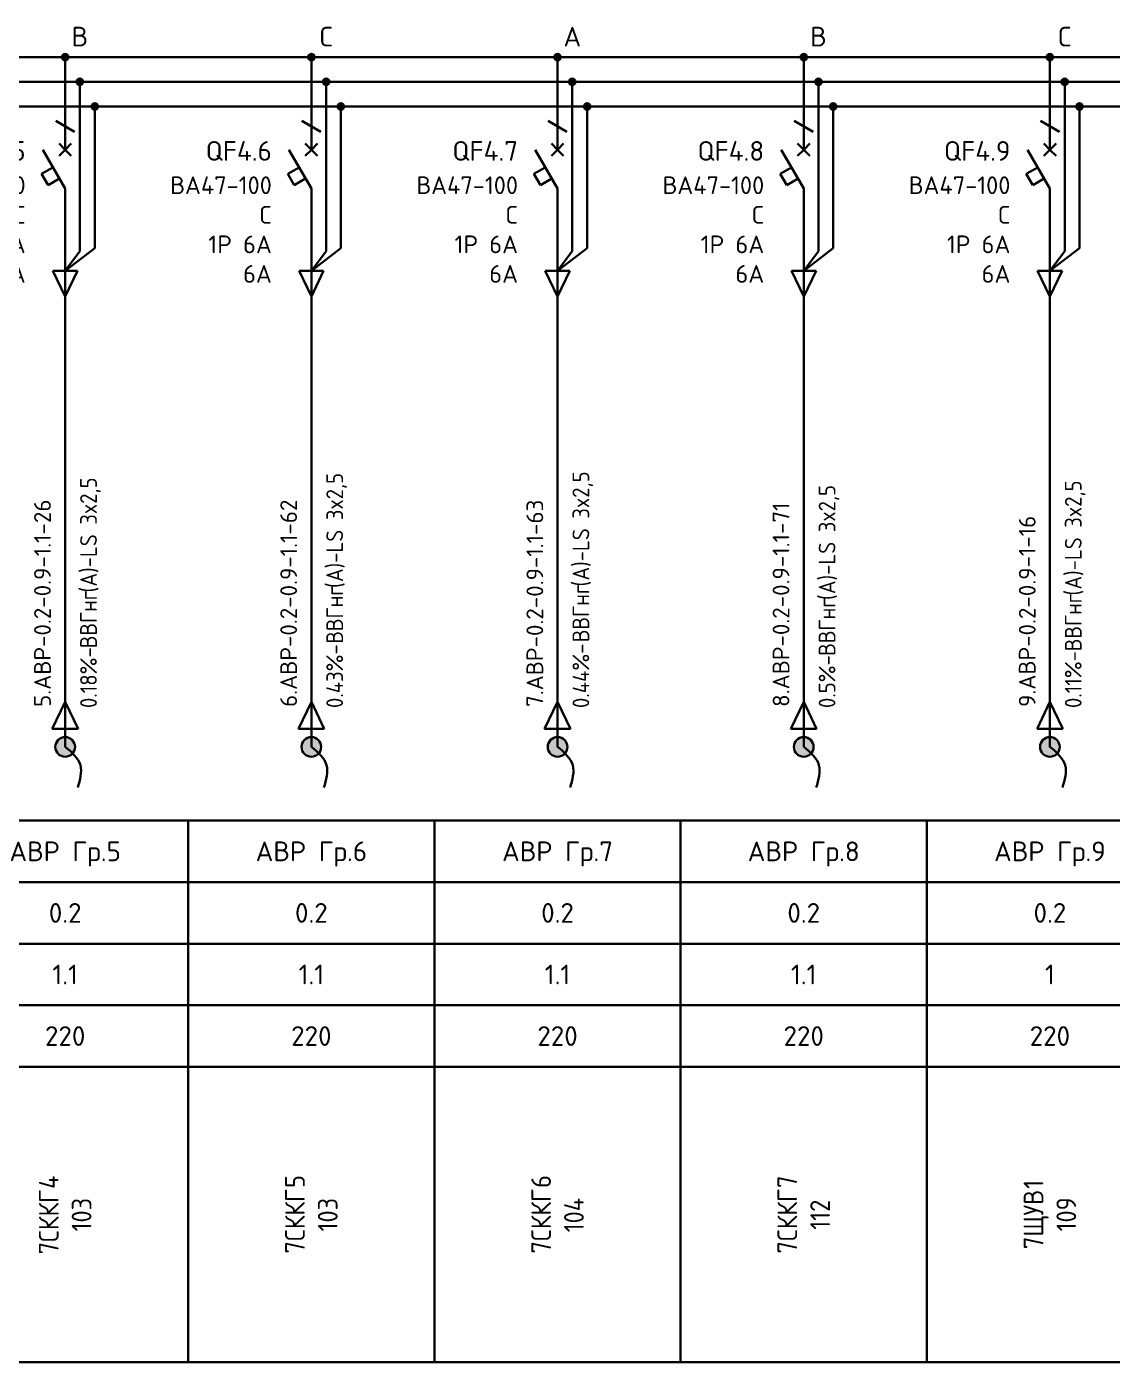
# Model space of a CAD drawing. Header units: millimetres. Extents: x -4379 to 694, y -18291 to 2656.
# Drawn here: x -2177.3 to -2067.1, y 2520.4 to 2656 of the extents above; entities that cross this region are included whole.
import ezdxf
from ezdxf.enums import TextEntityAlignment as Align

# ---------------------------------------------------------------- set-up
doc = ezdxf.new("R2010")
doc.units = ezdxf.units.MM
for name, color, linetype in [('Автомат защитный', 7, 'Continuous'), ('Принципиальная схема КТП -для ОДНОЛИНЕЙКИ', 7, 'Continuous'), ('ПРОВОДНИКИ', 7, 'Continuous'), ('Секция ППУ', 7, 'Continuous')]:
    doc.layers.add(name, color=color, linetype=linetype)
doc.layers.add('ЭС АВ', color=7, linetype='Continuous', lineweight=18)
doc.layers.add('ЭС рамка', color=7, linetype='Continuous', lineweight=18)
doc.styles.add('SLD_Style', font='isocpeur.ttf', dxfattribs={"width": 0.9})

# ---------------------------------------------------------------- blocks, each defined once
blk = doc.blocks.new('*U57')
h = blk.add_hatch(color=256)
h.dxf.hatch_style = 1
edge = h.paths.add_edge_path()
edge.add_ellipse((12.5, 132.5), major_axis=(0, 0.333), ratio=1, start_angle=0, end_angle=360)
h = blk.add_hatch(color=256)
h.dxf.hatch_style = 1
edge = h.paths.add_edge_path()
edge.add_ellipse((14, 130), major_axis=(0, 0.333), ratio=1, start_angle=0, end_angle=360)
h = blk.add_hatch(color=256)
h.dxf.hatch_style = 1
edge = h.paths.add_edge_path()
edge.add_ellipse((15.5, 127.5), major_axis=(0, 0.333), ratio=1, start_angle=0, end_angle=360)
at = {"lineweight": 30}
for p, q in [((14, 129.67), (14, 123.11)), ((15.5, 127.17), (15.5, 113.13)), ((14, 123.11), (14, 112.8)), ((0, 55), (25, 55)), ((0, 55), (0, 0)), ((25, 55), (25, 0)), ((0, 48.75), (25, 48.75)), ((0, 42.5), (25, 42.5)), ((0, 36.25), (25, 36.25))]:
    blk.add_line(p, q, dxfattribs=at)
at = {"layer": 'Автомат защитный', "lineweight": 30}
for p, q in [((12.5, 123.11), (12.5, 132.17)), ((11.54, 126.04), (13.46, 124.93)), ((12.5, 119.17), (10.22, 123.11)), ((10.1, 120.66), (11.26, 121.32)), ((10.77, 119.5), (10.1, 120.66)), ((11.92, 120.17), (10.77, 119.5)), ((12.5, 108.54), (12.5, 119.17))]:
    blk.add_line(p, q, dxfattribs=at)
blk.add_ellipse((12.5, 132.5), major_axis=(0, 0.333), ratio=1, start_param=-1.570796, end_param=4.712389, dxfattribs=at)
at = {"layer": 'Принципиальная схема КТП -для ОДНОЛИНЕЙКИ', "lineweight": 30}
for p, q in [((12.5, 108.54), (12.5, 99.73)), ((11.19, 64.32), (12.5, 67.06)), ((12.5, 67.06), (13.81, 64.32)), ((13.81, 64.32), (11.19, 64.32)), ((12.5, 64.32), (12.5, 62.5))]:
    blk.add_line(p, q, dxfattribs=at)
at = {"layer": 'ПРОВОДНИКИ', "lineweight": 30}
for p, q in [((12.5, 110.81), (15.5, 113.13)), ((12.5, 110.81), (14, 112.8)), ((13.75, 110.81), (11.25, 110.81)), ((11.25, 110.81), (12.5, 108.2)), ((12.5, 108.2), (13.75, 110.81)), ((11.19, 64.31), (12.5, 67.06)), ((12.5, 67.06), (13.81, 64.31)), ((13.81, 64.31), (11.19, 64.31))]:
    blk.add_line(p, q, dxfattribs=at)
at = {"layer": 'ПРОВОДНИКИ', "lineweight": 30, "ltscale": 100}
blk.add_line((12.5, 99.73), (12.5, 64.32), dxfattribs=at)
at = {"layer": 'ПРОВОДНИКИ', "color": 7, "linetype": 'Continuous', "lineweight": 30}
for centre in [(14, 130), (15.5, 127.5), (15.5, 127.5)]:
    blk.add_ellipse(centre, major_axis=(0, 0.333), ratio=1, start_param=-1.570796, end_param=4.712389, dxfattribs=at)
at = {"layer": 'ЭС АВ', "color": 7, "lineweight": 30}
for q in [(11.88, 123.74), (13.12, 123.74), (11.88, 122.49), (13.12, 122.49)]:
    blk.add_line((12.5, 123.11), q, dxfattribs=at)
at = {"layer": 'ЭС рамка', "color": 7, "linetype": 'Continuous', "lineweight": 30}
for p, q in [((0, 132.5), (12.17, 132.5)), ((12.83, 132.5), (25, 132.5))]:
    blk.add_line(p, q, dxfattribs=at)
at = {"layer": 'ЭС рамка', "color": 5, "linetype": 'Continuous', "lineweight": 30}
for p, q in [((0, 130), (13.67, 130)), ((14.33, 130), (25, 130))]:
    blk.add_line(p, q, dxfattribs=at)
at = {"layer": 'ЭС рамка', "color": 94, "linetype": 'Continuous', "lineweight": 30}
for p, q in [((0, 127.5), (15.17, 127.5)), ((15.83, 127.5), (25, 127.5))]:
    blk.add_line(p, q, dxfattribs=at)
at = {"layer": 'ЭС рамка', "lineweight": 30}
for p, q in [((25, 30), (0, 30)), ((25, 0), (0, 0))]:
    blk.add_line(p, q, dxfattribs=at)
at = {"style": 'SLD_Style'}
for tag, p in [('LABEL', (12.5, 51.88)), ('INSTALLEDPOWER', (12.5, 45.63)), ('CURRENT', (12.5, 39.37)), ('VOLTAGE', (12.5, 33.13))]:
    blk.add_attdef(tag, text='', height=2, dxfattribs=at).set_placement(p, align=Align.MIDDLE_CENTER)
blk.add_attdef('TEXT', text='', height=2, rotation=90, dxfattribs=at).set_placement((12.5, 15), align=Align.MIDDLE_CENTER)
at = {"layer": 'Автомат защитный', "style": 'SLD_Style'}
blk.add_attdef('PHASE', text='', height=2, dxfattribs=at).set_placement((14, 134.59), align=Align.MIDDLE_CENTER)
for tag, height, p in [('NUMBER', 2, (8.49, 122.99)), ('SWITCHTYPE', 1.8, (8.49, 119.5)), ('SWITCHRELEASE', 1.8, (8.49, 116.5)), ('SWITCHNOMINALCURRENT', 1.8, (8.49, 113.5)), ('SWITCHRELEASECURRENT', 1.8, (8.49, 110.5)), ('RCDTYPE', 1.8, (8.49, 107.5)), ('RCDSETPOINT', 1.8, (8.49, 104.5))]:
    blk.add_attdef(tag, text='', height=height, dxfattribs=at).set_placement(p, align=Align.MIDDLE_RIGHT)
blk.add_attdef('LINE_A', text='', height=1.7, rotation=90, dxfattribs=at).set_placement((10.19, 65.45), align=Align.MIDDLE_LEFT)
blk.add_attdef('LINE_B', text='', height=1.7, rotation=90, dxfattribs=at).set_placement((13.85, 65.45), align=Align.TOP_LEFT)
blk = doc.blocks.new('*U21')
at = {"linetype": 'ByBlock', "lineweight": 30}
h = blk.add_hatch(color=256, dxfattribs=at)
h.paths.add_polyline_path([(-0.4, 0.9, -0.414214), (0.92, 0.37), (0, -0.02)])
h.paths.add_polyline_path([(0.92, 0.37, -0.101228), (1, -0.02, -0.30039), (0.39, -0.94), (0, -0.02)])
h.paths.add_polyline_path([(-0.4, 0.9), (0.39, -0.94, -0.538), (-1, -0.02, -0.30039)])
blk.add_circle((0, -0.02), 1, dxfattribs=at)
blk.add_spline([(0, 0), (1.55, -1.88), (1.27, -4.16)], degree=3, dxfattribs=at)

msp = doc.modelspace()

# ---------------------------------------------------------------- block references
at = {"layer": 'Секция ППУ', "lineweight": 0}
ref = msp.add_blockref('*U57', (-2185.889, 2520.416, -0.017), dxfattribs=at)
ref.add_attrib('LABEL', 'АВР Гр.5', dxfattribs={"layer": '0', "height": 2, "style": 'SLD_Style'}).set_placement((-2173.389, 2572.291, -0.017), align=Align.MIDDLE_CENTER)
ref.add_attrib('INSTALLEDPOWER', '0.2', dxfattribs={"layer": '0', "height": 2, "style": 'SLD_Style'}).set_placement((-2173.389, 2566.041, -0.017), align=Align.MIDDLE_CENTER)
ref.add_attrib('CURRENT', '1.1', dxfattribs={"layer": '0', "height": 2, "style": 'SLD_Style'}).set_placement((-2173.389, 2559.791, -0.017), align=Align.MIDDLE_CENTER)
ref.add_attrib('VOLTAGE', '220', dxfattribs={"layer": '0', "height": 2, "style": 'SLD_Style'}).set_placement((-2173.389, 2553.541, -0.017), align=Align.MIDDLE_CENTER)
ref.add_attrib('LINE_A', ' 5.АВР-0.2-0.9-1.1-26', dxfattribs={"layer": 'Автомат защитный', "height": 1.7, "rotation": 90, "style": 'SLD_Style'}).set_placement((-2175.694, 2585.867, -0.017), align=Align.MIDDLE_LEFT)
ref.add_attrib('LINE_B_001', ' 0.18%%%-', (-2170.168, 2585.867, -0.017), dxfattribs={"layer": 'Автомат защитный', "height": 1.7, "rotation": 90, "style": 'SLD_Style', "width": 0.9})
ref.add_attrib('PHASE', 'B', dxfattribs={"layer": 'Автомат защитный', "height": 2, "style": 'SLD_Style'}).set_placement((-2171.889, 2655.007, -0.017), align=Align.MIDDLE_CENTER)
ref.add_attrib('NUMBER', 'QF4.5', dxfattribs={"layer": 'Автомат защитный', "height": 2, "style": 'SLD_Style'}).set_placement((-2177.399, 2643.403, -0.017), align=Align.MIDDLE_RIGHT)
ref.add_attrib('SWITCHTYPE', 'ВА47-100', dxfattribs={"layer": 'Автомат защитный', "height": 1.8, "style": 'SLD_Style'}).set_placement((-2177.399, 2639.916, -0.017), align=Align.MIDDLE_RIGHT)
ref.add_attrib('SWITCHRELEASE', 'C', dxfattribs={"layer": 'Автомат защитный', "height": 1.8, "style": 'SLD_Style'}).set_placement((-2177.399, 2636.916, -0.017), align=Align.MIDDLE_RIGHT)
ref.add_attrib('SWITCHNOMINALCURRENT', '1Р 6А', dxfattribs={"layer": 'Автомат защитный', "height": 1.8, "style": 'SLD_Style'}).set_placement((-2177.399, 2633.916, -0.017), align=Align.MIDDLE_RIGHT)
ref.add_attrib('SWITCHRELEASECURRENT', '6А', dxfattribs={"layer": 'Автомат защитный', "height": 1.8, "style": 'SLD_Style'}).set_placement((-2177.399, 2630.916, -0.017), align=Align.MIDDLE_RIGHT)
ref.add_attrib('TEXT_001', '7', (-2174.055, 2531.366, -0.017), dxfattribs={"layer": '0', "height": 2, "rotation": 90, "style": 'SLD_Style', "width": 0.9})
ref.add_attrib('LINE_B_002', 'ВВГнг', (-2170.168, 2592.905, -0.017), dxfattribs={"layer": 'Автомат защитный', "height": 1.7, "rotation": 90, "style": 'SLD_Style', "width": 0.9})
ref.add_attrib('LINE_B_003', '(', (-2170.168, 2598.566, -0.017), dxfattribs={"layer": 'Автомат защитный', "height": 1.7, "rotation": 90, "style": 'SLD_Style', "width": 0.9})
ref.add_attrib('LINE_B_004', 'А', (-2170.168, 2599.178, -0.017), dxfattribs={"layer": 'Автомат защитный', "height": 1.7, "rotation": 90, "style": 'SLD_Style', "width": 0.9})
ref.add_attrib('LINE_B_005', ')-LS 3x2,5', (-2170.168, 2600.555, -0.017), dxfattribs={"layer": 'Автомат защитный', "height": 1.7, "rotation": 90, "style": 'SLD_Style', "width": 0.9})
ref.add_attrib('TEXT_002', 'СККГ', (-2174.055, 2532.626, -0.017), dxfattribs={"layer": '0', "height": 2, "rotation": 90, "style": 'SLD_Style', "width": 0.9})
ref.add_attrib('TEXT_003', '4', (-2174.055, 2538.026, -0.017), dxfattribs={"layer": '0', "height": 2, "rotation": 90, "style": 'SLD_Style', "width": 0.9})
ref.add_attrib('TEXT_004', '103', (-2170.722, 2533.706, -0.017), dxfattribs={"layer": '0', "height": 2, "rotation": 90, "style": 'SLD_Style', "width": 0.9})
ref = msp.add_blockref('*U57', (-2160.889, 2520.416, -0.017), dxfattribs=at)
ref.add_attrib('LABEL', 'АВР Гр.6', dxfattribs={"layer": '0', "height": 2, "style": 'SLD_Style'}).set_placement((-2148.389, 2572.291, -0.017), align=Align.MIDDLE_CENTER)
ref.add_attrib('INSTALLEDPOWER', '0.2', dxfattribs={"layer": '0', "height": 2, "style": 'SLD_Style'}).set_placement((-2148.389, 2566.041, -0.017), align=Align.MIDDLE_CENTER)
ref.add_attrib('CURRENT', '1.1', dxfattribs={"layer": '0', "height": 2, "style": 'SLD_Style'}).set_placement((-2148.389, 2559.791, -0.017), align=Align.MIDDLE_CENTER)
ref.add_attrib('VOLTAGE', '220', dxfattribs={"layer": '0', "height": 2, "style": 'SLD_Style'}).set_placement((-2148.389, 2553.541, -0.017), align=Align.MIDDLE_CENTER)
ref.add_attrib('LINE_A', ' 6.АВР-0.2-0.9-1.1-62', dxfattribs={"layer": 'Автомат защитный', "height": 1.7, "rotation": 90, "style": 'SLD_Style'}).set_placement((-2150.694, 2585.867, -0.017), align=Align.MIDDLE_LEFT)
ref.add_attrib('LINE_B_001', ' 0.43%%%-', (-2145.168, 2585.867, -0.017), dxfattribs={"layer": 'Автомат защитный', "height": 1.7, "rotation": 90, "style": 'SLD_Style', "width": 0.9})
ref.add_attrib('PHASE', 'C', dxfattribs={"layer": 'Автомат защитный', "height": 2, "style": 'SLD_Style'}).set_placement((-2146.889, 2655.007, -0.017), align=Align.MIDDLE_CENTER)
ref.add_attrib('NUMBER', 'QF4.6', dxfattribs={"layer": 'Автомат защитный', "height": 2, "style": 'SLD_Style'}).set_placement((-2152.399, 2643.403, -0.017), align=Align.MIDDLE_RIGHT)
ref.add_attrib('SWITCHTYPE', 'ВА47-100', dxfattribs={"layer": 'Автомат защитный', "height": 1.8, "style": 'SLD_Style'}).set_placement((-2152.399, 2639.916, -0.017), align=Align.MIDDLE_RIGHT)
ref.add_attrib('SWITCHRELEASE', 'C', dxfattribs={"layer": 'Автомат защитный', "height": 1.8, "style": 'SLD_Style'}).set_placement((-2152.399, 2636.916, -0.017), align=Align.MIDDLE_RIGHT)
ref.add_attrib('SWITCHNOMINALCURRENT', '1Р 6А', dxfattribs={"layer": 'Автомат защитный', "height": 1.8, "style": 'SLD_Style'}).set_placement((-2152.399, 2633.916, -0.017), align=Align.MIDDLE_RIGHT)
ref.add_attrib('SWITCHRELEASECURRENT', '6А', dxfattribs={"layer": 'Автомат защитный', "height": 1.8, "style": 'SLD_Style'}).set_placement((-2152.399, 2630.916, -0.017), align=Align.MIDDLE_RIGHT)
ref.add_attrib('TEXT_001', '7', (-2149.055, 2531.456, -0.017), dxfattribs={"layer": '0', "height": 2, "rotation": 90, "style": 'SLD_Style', "width": 0.9})
ref.add_attrib('LINE_B_002', 'ВВГнг', (-2145.168, 2593.364, -0.017), dxfattribs={"layer": 'Автомат защитный', "height": 1.7, "rotation": 90, "style": 'SLD_Style', "width": 0.9})
ref.add_attrib('LINE_B_003', '(', (-2145.168, 2599.025, -0.017), dxfattribs={"layer": 'Автомат защитный', "height": 1.7, "rotation": 90, "style": 'SLD_Style', "width": 0.9})
ref.add_attrib('LINE_B_004', 'А', (-2145.168, 2599.637, -0.017), dxfattribs={"layer": 'Автомат защитный', "height": 1.7, "rotation": 90, "style": 'SLD_Style', "width": 0.9})
ref.add_attrib('LINE_B_005', ')-LS 3x2,5', (-2145.168, 2601.014, -0.017), dxfattribs={"layer": 'Автомат защитный', "height": 1.7, "rotation": 90, "style": 'SLD_Style', "width": 0.9})
ref.add_attrib('TEXT_002', 'СККГ', (-2149.055, 2532.716, -0.017), dxfattribs={"layer": '0', "height": 2, "rotation": 90, "style": 'SLD_Style', "width": 0.9})
ref.add_attrib('TEXT_003', '5', (-2149.055, 2538.116, -0.017), dxfattribs={"layer": '0', "height": 2, "rotation": 90, "style": 'SLD_Style', "width": 0.9})
ref.add_attrib('TEXT_004', '103', (-2145.722, 2533.706, -0.017), dxfattribs={"layer": '0', "height": 2, "rotation": 90, "style": 'SLD_Style', "width": 0.9})
ref = msp.add_blockref('*U57', (-2135.889, 2520.416, -0.017), dxfattribs=at)
ref.add_attrib('LABEL', 'АВР Гр.7', dxfattribs={"layer": '0', "height": 2, "style": 'SLD_Style'}).set_placement((-2123.389, 2572.291, -0.017), align=Align.MIDDLE_CENTER)
ref.add_attrib('INSTALLEDPOWER', '0.2', dxfattribs={"layer": '0', "height": 2, "style": 'SLD_Style'}).set_placement((-2123.389, 2566.041, -0.017), align=Align.MIDDLE_CENTER)
ref.add_attrib('CURRENT', '1.1', dxfattribs={"layer": '0', "height": 2, "style": 'SLD_Style'}).set_placement((-2123.389, 2559.791, -0.017), align=Align.MIDDLE_CENTER)
ref.add_attrib('VOLTAGE', '220', dxfattribs={"layer": '0', "height": 2, "style": 'SLD_Style'}).set_placement((-2123.389, 2553.541, -0.017), align=Align.MIDDLE_CENTER)
ref.add_attrib('LINE_A', ' 7.АВР-0.2-0.9-1.1-63', dxfattribs={"layer": 'Автомат защитный', "height": 1.7, "rotation": 90, "style": 'SLD_Style'}).set_placement((-2125.694, 2585.867, -0.017), align=Align.MIDDLE_LEFT)
ref.add_attrib('LINE_B_001', ' 0.44%%%-', (-2120.168, 2585.867, -0.017), dxfattribs={"layer": 'Автомат защитный', "height": 1.7, "rotation": 90, "style": 'SLD_Style', "width": 0.9})
ref.add_attrib('PHASE', 'A', dxfattribs={"layer": 'Автомат защитный', "height": 2, "style": 'SLD_Style'}).set_placement((-2121.889, 2655.007, -0.017), align=Align.MIDDLE_CENTER)
ref.add_attrib('NUMBER', 'QF4.7', dxfattribs={"layer": 'Автомат защитный', "height": 2, "style": 'SLD_Style'}).set_placement((-2127.399, 2643.403, -0.017), align=Align.MIDDLE_RIGHT)
ref.add_attrib('SWITCHTYPE', 'ВА47-100', dxfattribs={"layer": 'Автомат защитный', "height": 1.8, "style": 'SLD_Style'}).set_placement((-2127.399, 2639.916, -0.017), align=Align.MIDDLE_RIGHT)
ref.add_attrib('SWITCHRELEASE', 'C', dxfattribs={"layer": 'Автомат защитный', "height": 1.8, "style": 'SLD_Style'}).set_placement((-2127.399, 2636.916, -0.017), align=Align.MIDDLE_RIGHT)
ref.add_attrib('SWITCHNOMINALCURRENT', '1Р 6А', dxfattribs={"layer": 'Автомат защитный', "height": 1.8, "style": 'SLD_Style'}).set_placement((-2127.399, 2633.916, -0.017), align=Align.MIDDLE_RIGHT)
ref.add_attrib('SWITCHRELEASECURRENT', '6А', dxfattribs={"layer": 'Автомат защитный', "height": 1.8, "style": 'SLD_Style'}).set_placement((-2127.399, 2630.916, -0.017), align=Align.MIDDLE_RIGHT)
ref.add_attrib('TEXT_001', '7', (-2124.055, 2531.456, -0.017), dxfattribs={"layer": '0', "height": 2, "rotation": 90, "style": 'SLD_Style', "width": 0.9})
ref.add_attrib('LINE_B_002', 'ВВГнг', (-2120.168, 2593.517, -0.017), dxfattribs={"layer": 'Автомат защитный', "height": 1.7, "rotation": 90, "style": 'SLD_Style', "width": 0.9})
ref.add_attrib('LINE_B_003', '(', (-2120.168, 2599.178, -0.017), dxfattribs={"layer": 'Автомат защитный', "height": 1.7, "rotation": 90, "style": 'SLD_Style', "width": 0.9})
ref.add_attrib('LINE_B_004', 'А', (-2120.168, 2599.79, -0.017), dxfattribs={"layer": 'Автомат защитный', "height": 1.7, "rotation": 90, "style": 'SLD_Style', "width": 0.9})
ref.add_attrib('LINE_B_005', ')-LS 3x2,5', (-2120.168, 2601.167, -0.017), dxfattribs={"layer": 'Автомат защитный', "height": 1.7, "rotation": 90, "style": 'SLD_Style', "width": 0.9})
ref.add_attrib('TEXT_002', 'СККГ', (-2124.055, 2532.716, -0.017), dxfattribs={"layer": '0', "height": 2, "rotation": 90, "style": 'SLD_Style', "width": 0.9})
ref.add_attrib('TEXT_003', '6', (-2124.055, 2538.116, -0.017), dxfattribs={"layer": '0', "height": 2, "rotation": 90, "style": 'SLD_Style', "width": 0.9})
ref.add_attrib('TEXT_004', '104', (-2120.722, 2533.616, -0.017), dxfattribs={"layer": '0', "height": 2, "rotation": 90, "style": 'SLD_Style', "width": 0.9})
ref = msp.add_blockref('*U57', (-2110.889, 2520.416, -0.017), dxfattribs=at)
ref.add_attrib('LABEL', 'АВР Гр.8', dxfattribs={"layer": '0', "height": 2, "style": 'SLD_Style'}).set_placement((-2098.389, 2572.291, -0.017), align=Align.MIDDLE_CENTER)
ref.add_attrib('INSTALLEDPOWER', '0.2', dxfattribs={"layer": '0', "height": 2, "style": 'SLD_Style'}).set_placement((-2098.389, 2566.041, -0.017), align=Align.MIDDLE_CENTER)
ref.add_attrib('CURRENT', '1.1', dxfattribs={"layer": '0', "height": 2, "style": 'SLD_Style'}).set_placement((-2098.389, 2559.791, -0.017), align=Align.MIDDLE_CENTER)
ref.add_attrib('VOLTAGE', '220', dxfattribs={"layer": '0', "height": 2, "style": 'SLD_Style'}).set_placement((-2098.389, 2553.541, -0.017), align=Align.MIDDLE_CENTER)
ref.add_attrib('LINE_A', ' 8.АВР-0.2-0.9-1.1-71', dxfattribs={"layer": 'Автомат защитный', "height": 1.7, "rotation": 90, "style": 'SLD_Style'}).set_placement((-2100.694, 2585.867, -0.017), align=Align.MIDDLE_LEFT)
ref.add_attrib('LINE_B_001', ' 0.5%%%-', (-2095.168, 2585.867, -0.017), dxfattribs={"layer": 'Автомат защитный', "height": 1.7, "rotation": 90, "style": 'SLD_Style', "width": 0.9})
ref.add_attrib('PHASE', 'B', dxfattribs={"layer": 'Автомат защитный', "height": 2, "style": 'SLD_Style'}).set_placement((-2096.889, 2655.007, -0.017), align=Align.MIDDLE_CENTER)
ref.add_attrib('NUMBER', 'QF4.8', dxfattribs={"layer": 'Автомат защитный', "height": 2, "style": 'SLD_Style'}).set_placement((-2102.399, 2643.403, -0.017), align=Align.MIDDLE_RIGHT)
ref.add_attrib('SWITCHTYPE', 'ВА47-100', dxfattribs={"layer": 'Автомат защитный', "height": 1.8, "style": 'SLD_Style'}).set_placement((-2102.399, 2639.916, -0.017), align=Align.MIDDLE_RIGHT)
ref.add_attrib('SWITCHRELEASE', 'C', dxfattribs={"layer": 'Автомат защитный', "height": 1.8, "style": 'SLD_Style'}).set_placement((-2102.399, 2636.916, -0.017), align=Align.MIDDLE_RIGHT)
ref.add_attrib('SWITCHNOMINALCURRENT', '1Р 6А', dxfattribs={"layer": 'Автомат защитный', "height": 1.8, "style": 'SLD_Style'}).set_placement((-2102.399, 2633.916, -0.017), align=Align.MIDDLE_RIGHT)
ref.add_attrib('SWITCHRELEASECURRENT', '6А', dxfattribs={"layer": 'Автомат защитный', "height": 1.8, "style": 'SLD_Style'}).set_placement((-2102.399, 2630.916, -0.017), align=Align.MIDDLE_RIGHT)
ref.add_attrib('TEXT_001', '7', (-2099.055, 2531.456, -0.017), dxfattribs={"layer": '0', "height": 2, "rotation": 90, "style": 'SLD_Style', "width": 0.9})
ref.add_attrib('LINE_B_002', 'ВВГнг', (-2095.168, 2592.14, -0.017), dxfattribs={"layer": 'Автомат защитный', "height": 1.7, "rotation": 90, "style": 'SLD_Style', "width": 0.9})
ref.add_attrib('LINE_B_003', '(', (-2095.168, 2597.801, -0.017), dxfattribs={"layer": 'Автомат защитный', "height": 1.7, "rotation": 90, "style": 'SLD_Style', "width": 0.9})
ref.add_attrib('LINE_B_004', 'А', (-2095.168, 2598.413, -0.017), dxfattribs={"layer": 'Автомат защитный', "height": 1.7, "rotation": 90, "style": 'SLD_Style', "width": 0.9})
ref.add_attrib('LINE_B_005', ')-LS 3x2,5', (-2095.168, 2599.79, -0.017), dxfattribs={"layer": 'Автомат защитный', "height": 1.7, "rotation": 90, "style": 'SLD_Style', "width": 0.9})
ref.add_attrib('TEXT_002', 'СККГ', (-2099.055, 2532.716, -0.017), dxfattribs={"layer": '0', "height": 2, "rotation": 90, "style": 'SLD_Style', "width": 0.9})
ref.add_attrib('TEXT_003', '7', (-2099.055, 2538.116, -0.017), dxfattribs={"layer": '0', "height": 2, "rotation": 90, "style": 'SLD_Style', "width": 0.9})
ref.add_attrib('TEXT_004', '112', (-2095.722, 2533.886, -0.017), dxfattribs={"layer": '0', "height": 2, "rotation": 90, "style": 'SLD_Style', "width": 0.9})
ref = msp.add_blockref('*U57', (-2085.889, 2520.416, -0.017), dxfattribs=at)
ref.add_attrib('LABEL', 'АВР Гр.9', dxfattribs={"layer": '0', "height": 2, "style": 'SLD_Style'}).set_placement((-2073.389, 2572.291, -0.017), align=Align.MIDDLE_CENTER)
ref.add_attrib('INSTALLEDPOWER', '0.2', dxfattribs={"layer": '0', "height": 2, "style": 'SLD_Style'}).set_placement((-2073.389, 2566.041, -0.017), align=Align.MIDDLE_CENTER)
ref.add_attrib('CURRENT', '1', dxfattribs={"layer": '0', "height": 2, "style": 'SLD_Style'}).set_placement((-2073.389, 2559.791, -0.017), align=Align.MIDDLE_CENTER)
ref.add_attrib('VOLTAGE', '220', dxfattribs={"layer": '0', "height": 2, "style": 'SLD_Style'}).set_placement((-2073.389, 2553.541, -0.017), align=Align.MIDDLE_CENTER)
ref.add_attrib('LINE_A', ' 9.АВР-0.2-0.9-1-16', dxfattribs={"layer": 'Автомат защитный', "height": 1.7, "rotation": 90, "style": 'SLD_Style'}).set_placement((-2075.694, 2585.867, -0.017), align=Align.MIDDLE_LEFT)
ref.add_attrib('LINE_B_001', ' 0.11%%%-', (-2070.168, 2585.867, -0.017), dxfattribs={"layer": 'Автомат защитный', "height": 1.7, "rotation": 90, "style": 'SLD_Style', "width": 0.9})
ref.add_attrib('PHASE', 'C', dxfattribs={"layer": 'Автомат защитный', "height": 2, "style": 'SLD_Style'}).set_placement((-2071.889, 2655.007, -0.017), align=Align.MIDDLE_CENTER)
ref.add_attrib('NUMBER', 'QF4.9', dxfattribs={"layer": 'Автомат защитный', "height": 2, "style": 'SLD_Style'}).set_placement((-2077.399, 2643.403, -0.017), align=Align.MIDDLE_RIGHT)
ref.add_attrib('SWITCHTYPE', 'ВА47-100', dxfattribs={"layer": 'Автомат защитный', "height": 1.8, "style": 'SLD_Style'}).set_placement((-2077.399, 2639.916, -0.017), align=Align.MIDDLE_RIGHT)
ref.add_attrib('SWITCHRELEASE', 'C', dxfattribs={"layer": 'Автомат защитный', "height": 1.8, "style": 'SLD_Style'}).set_placement((-2077.399, 2636.916, -0.017), align=Align.MIDDLE_RIGHT)
ref.add_attrib('SWITCHNOMINALCURRENT', '1Р 6А', dxfattribs={"layer": 'Автомат защитный', "height": 1.8, "style": 'SLD_Style'}).set_placement((-2077.399, 2633.916, -0.017), align=Align.MIDDLE_RIGHT)
ref.add_attrib('SWITCHRELEASECURRENT', '6А', dxfattribs={"layer": 'Автомат защитный', "height": 1.8, "style": 'SLD_Style'}).set_placement((-2077.399, 2630.916, -0.017), align=Align.MIDDLE_RIGHT)
ref.add_attrib('TEXT_001', '7', (-2074.055, 2531.906, -0.017), dxfattribs={"layer": '0', "height": 2, "rotation": 90, "style": 'SLD_Style', "width": 0.9})
ref.add_attrib('LINE_B_002', 'ВВГнг', (-2070.168, 2592.599, -0.017), dxfattribs={"layer": 'Автомат защитный', "height": 1.7, "rotation": 90, "style": 'SLD_Style', "width": 0.9})
ref.add_attrib('LINE_B_003', '(', (-2070.168, 2598.26, -0.017), dxfattribs={"layer": 'Автомат защитный', "height": 1.7, "rotation": 90, "style": 'SLD_Style', "width": 0.9})
ref.add_attrib('LINE_B_004', 'А', (-2070.168, 2598.872, -0.017), dxfattribs={"layer": 'Автомат защитный', "height": 1.7, "rotation": 90, "style": 'SLD_Style', "width": 0.9})
ref.add_attrib('LINE_B_005', ')-LS 3x2,5', (-2070.168, 2600.249, -0.017), dxfattribs={"layer": 'Автомат защитный', "height": 1.7, "rotation": 90, "style": 'SLD_Style', "width": 0.9})
ref.add_attrib('TEXT_002', 'ЩУВ', (-2074.055, 2533.166, -0.017), dxfattribs={"layer": '0', "height": 2, "rotation": 90, "style": 'SLD_Style', "width": 0.9})
ref.add_attrib('TEXT_003', '1', (-2074.055, 2538.026, -0.017), dxfattribs={"layer": '0', "height": 2, "rotation": 90, "style": 'SLD_Style', "width": 0.9})
ref.add_attrib('TEXT_004', '109', (-2070.722, 2533.706, -0.017), dxfattribs={"layer": '0', "height": 2, "rotation": 90, "style": 'SLD_Style', "width": 0.9})
for p in [(-2173.389, 2582.916, -0.017), (-2148.389, 2582.916, -0.017), (-2123.389, 2582.916, -0.017), (-2098.389, 2582.916, -0.017), (-2073.389, 2582.916, -0.017)]:
    msp.add_blockref('*U21', p, dxfattribs=at)

doc.saveas('drawing.dxf')
